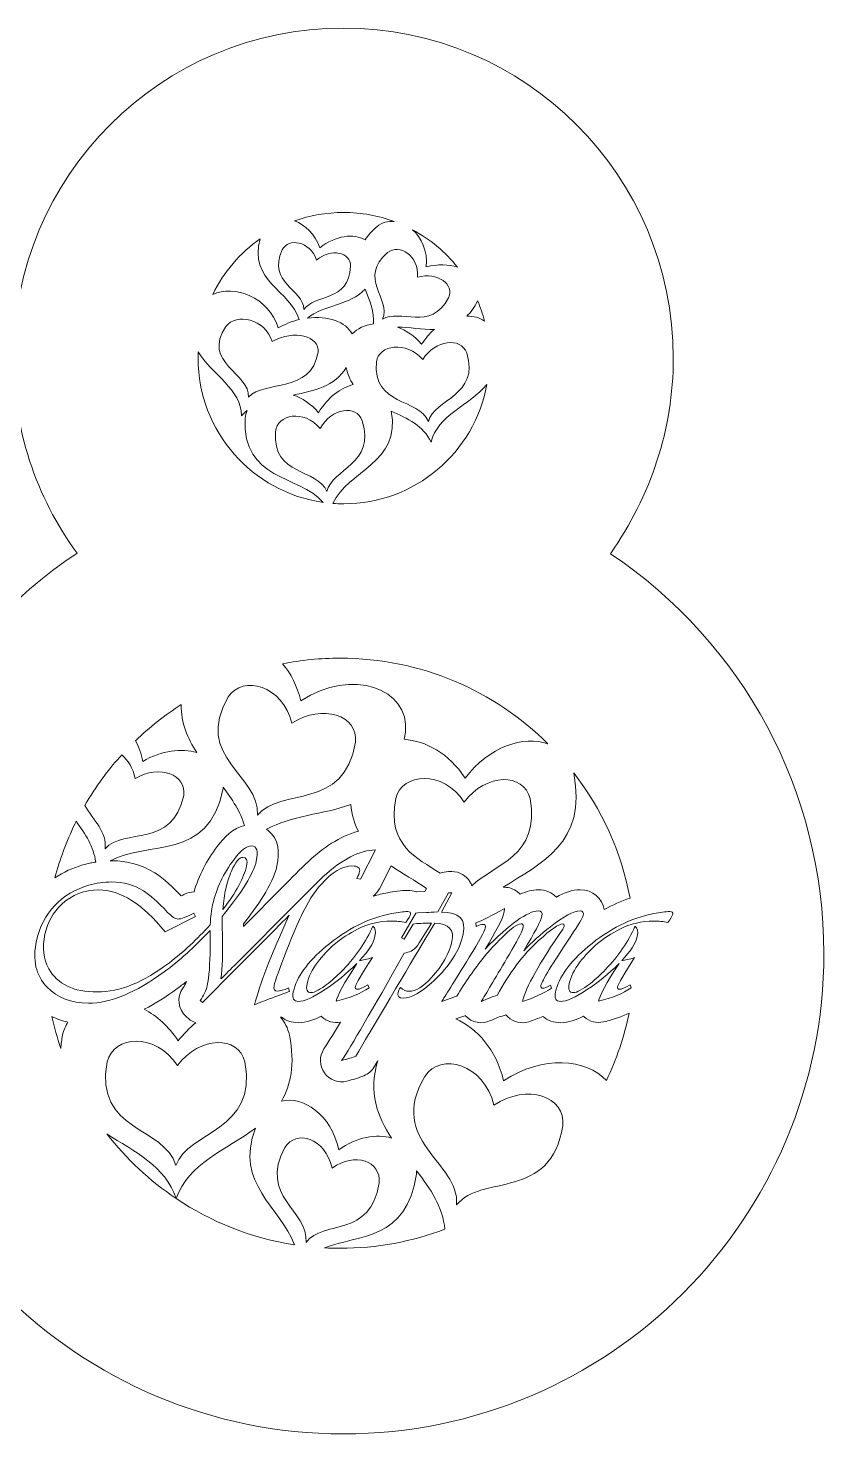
# Model space of a CAD drawing. Header units: centimetres. Extents: x 16.5 to 59, y -12.5 to 20.6.
# Drawn here: x 32.84 to 43.98, y -12.45 to 7.21 of the extents above; entities that cross this region are included whole.
import ezdxf

# ---------------------------------------------------------------- set-up
doc = ezdxf.new("R2010")
doc.units = ezdxf.units.CM
doc.header["$MEASUREMENT"] = 0
doc.layers.add('layer 1', color=7, linetype='Continuous')

msp = doc.modelspace()

# ---------------------------------------------------------------- linework, layer by layer
at = {"layer": 'layer 1', "color": 177, "lineweight": 18}
for points, knots in [([(37.25179, 7.2122), (39.80131, 7.2122), (41.86829, 5.14522), (41.86829, 2.5957), (41.86829, 2.5957), (41.86829, 1.59997), (41.55227, 0.66978), (40.98926, -0.13951), (40.98926, -0.13951), (42.85215, -1.387), (43.97528, -3.47427), (43.97528, -5.72877), (43.97528, -5.72877), (43.97528, -9.44194), (40.96497, -12.45227), (37.25179, -12.45227), (37.25179, -12.45227), (33.5386, -12.45227), (30.5283, -9.44194), (30.5283, -5.72877), (30.5283, -5.72877), (30.5283, -3.46917), (31.65645, -1.37794), (33.52668, -0.13127), (33.52668, -0.13127), (32.94595, 0.66052), (32.63529, 1.61074), (32.63529, 2.5957), (32.63529, 2.5957), (32.63529, 5.14522), (34.70227, 7.2122), (37.25179, 7.2122)], [0, 0, 0, 0, 0.11111111, 0.11111111, 0.11111111, 0.11111111, 0.22222222, 0.22222222, 0.22222222, 0.22222222, 0.33333333, 0.33333333, 0.33333333, 0.33333333, 0.44444444, 0.44444444, 0.44444444, 0.44444444, 0.55555556, 0.55555556, 0.55555556, 0.55555556, 0.66666667, 0.66666667, 0.66666667, 0.66666667, 0.77777778, 0.77777778, 0.77777778, 0.77777778, 1, 1, 1, 1]), ([(37.96316, 4.50762), (37.87881, 4.51508), (37.79475, 4.49379), (37.72296, 4.43835), (37.72296, 4.43835), (37.65127, 4.37466), (37.59753, 4.31251), (37.55802, 4.25161), (37.55802, 4.25161), (37.39886, 4.34011), (37.14214, 4.3161), (36.92519, 4.1378), (36.92519, 4.1378), (36.85419, 4.33753), (36.71419, 4.46318), (36.56862, 4.5142), (36.56862, 4.5142), (36.78362, 4.59132), (37.01526, 4.63345), (37.25679, 4.63345), (37.25679, 4.63345), (37.50514, 4.63345), (37.74309, 4.58898), (37.96316, 4.50762)], [0, 0, 0, 0, 0.14285714, 0.14285714, 0.14285714, 0.14285714, 0.28571429, 0.28571429, 0.28571429, 0.28571429, 0.42857143, 0.42857143, 0.42857143, 0.42857143, 0.57142857, 0.57142857, 0.57142857, 0.57142857, 0.71428571, 0.71428571, 0.71428571, 0.71428571, 1, 1, 1, 1]), ([(38.84909, 3.86725), (38.72482, 3.90631), (38.5732, 3.91288), (38.41287, 3.87126), (38.41287, 3.87126), (38.43231, 4.09757), (38.34547, 4.28104), (38.21927, 4.39215), (38.21927, 4.39215), (38.46321, 4.26114), (38.6774, 4.08195), (38.84909, 3.86725)], [0, 0, 0, 0, 0.25, 0.25, 0.25, 0.25, 0.5, 0.5, 0.5, 0.5, 1, 1, 1, 1]), ([(36.09038, 4.26667), (35.9132, 3.6807), (36.52091, 3.53771), (36.63256, 3.13423), (36.63256, 3.13423), (36.53565, 3.11051), (36.43704, 3.07239), (36.34158, 3.01816), (36.34158, 3.01816), (36.20757, 3.45461), (35.71944, 3.62613), (35.42401, 3.48726), (35.42401, 3.48726), (35.57667, 3.80042), (35.80717, 4.06861), (36.09038, 4.26667)], [0, 0, 0, 0, 0.2, 0.2, 0.2, 0.2, 0.4, 0.4, 0.4, 0.4, 0.6, 0.6, 0.6, 0.6, 1, 1, 1, 1]), ([(36.70066, 3.27391), (36.84358, 3.49794), (37.32915, 3.37023), (37.35391, 3.88024), (37.35391, 3.88024), (37.3537, 4.07627), (37.08585, 4.13866), (36.87813, 3.96797), (36.87813, 3.96797), (36.78298, 4.23566), (36.48349, 4.28396), (36.39473, 4.10917), (36.39473, 4.10917), (36.18653, 3.64294), (36.69114, 3.56599), (36.70066, 3.27391)], [0, 0, 0, 0, 0.2, 0.2, 0.2, 0.2, 0.4, 0.4, 0.4, 0.4, 0.6, 0.6, 0.6, 0.6, 1, 1, 1, 1]), ([(37.80052, 3.14114), (38.04373, 3.29389), (38.4704, 2.96196), (38.72447, 3.43951), (38.72447, 3.43951), (38.81239, 3.62729), (38.57341, 3.80271), (38.28958, 3.72896), (38.28958, 3.72896), (38.31513, 4.02633), (38.03823, 4.20196), (37.87114, 4.07293), (37.87114, 4.07293), (37.45393, 3.71648), (37.92238, 3.42488), (37.80052, 3.14114)], [0, 0, 0, 0, 0.2, 0.2, 0.2, 0.2, 0.4, 0.4, 0.4, 0.4, 0.6, 0.6, 0.6, 0.6, 1, 1, 1, 1]), ([(37.67435, 3.07353), (37.55322, 3.05892), (37.44636, 3.01029), (37.37349, 2.93394), (37.37349, 2.93394), (37.28924, 3.10403), (37.03577, 3.19334), (36.74857, 3.15596), (36.74857, 3.15596), (36.9726, 3.34182), (37.34759, 3.33206), (37.55719, 3.56237), (37.55719, 3.56237), (37.61975, 3.39959), (37.68847, 3.2389), (37.67435, 3.07353)], [0, 0, 0, 0, 0.2, 0.2, 0.2, 0.2, 0.4, 0.4, 0.4, 0.4, 0.6, 0.6, 0.6, 0.6, 1, 1, 1, 1]), ([(39.22762, 3.11521), (39.15869, 3.16165), (39.07315, 3.18406), (38.98081, 3.1828), (38.98081, 3.1828), (39.0337, 3.23711), (39.08371, 3.30617), (39.12992, 3.39398)], [0, 0, 0, 0, 0.33333333, 0.33333333, 0.33333333, 0.33333333, 1, 1, 1, 1]), ([(35.92537, 2.05035), (36.14964, 2.2925), (36.80082, 2.09545), (36.89847, 2.67799), (36.89847, 2.67799), (36.9226, 2.90292), (36.56237, 3.00239), (36.25576, 2.82816), (36.25576, 2.82816), (36.15842, 3.14519), (35.75295, 3.23183), (35.60924, 3.04053), (35.60924, 3.04053), (35.26509, 2.52731), (35.94871, 2.38648), (35.92537, 2.05035)], [0, 0, 0, 0, 0.2, 0.2, 0.2, 0.2, 0.4, 0.4, 0.4, 0.4, 0.6, 0.6, 0.6, 0.6, 1, 1, 1, 1]), ([(38.52602, 2.99719), (38.45994, 2.9409), (38.3987, 2.87199), (38.34641, 2.7905), (38.34641, 2.7905), (38.24661, 2.90687), (38.12922, 2.98516), (38.00939, 3.03032), (38.00939, 3.03032), (38.17757, 3.02819), (38.3551, 2.99248), (38.52602, 2.99719)], [0, 0, 0, 0, 0.25, 0.25, 0.25, 0.25, 0.5, 0.5, 0.5, 0.5, 1, 1, 1, 1]), ([(38.44333, 1.70875), (38.5212, 2.02347), (39.16643, 2.07314), (38.97817, 2.6682), (38.97817, 2.6682), (38.89391, 2.893), (38.54142, 2.85638), (38.36192, 2.57665), (38.36192, 2.57665), (38.13157, 2.84528), (37.74659, 2.77971), (37.71353, 2.54333), (37.71353, 2.54333), (37.65998, 1.92442), (38.30666, 2.03999), (38.44333, 1.70875)], [0, 0, 0, 0, 0.2, 0.2, 0.2, 0.2, 0.4, 0.4, 0.4, 0.4, 0.6, 0.6, 0.6, 0.6, 1, 1, 1, 1]), ([(35.2211, 2.68511), (35.40546, 2.37359), (35.83265, 2.15737), (35.82493, 1.78928), (35.82493, 1.78928), (35.84954, 1.81675), (35.87647, 1.84114), (35.90529, 1.86304), (35.90529, 1.86304), (35.8909, 1.82955), (35.88109, 1.79318), (35.87675, 1.75413), (35.87675, 1.75413), (35.84052, 0.87425), (36.62596, 0.97268), (36.97045, 0.57807), (36.97045, 0.57807), (35.98063, 0.7173), (35.21904, 1.56749), (35.21904, 2.5957), (35.21904, 2.5957), (35.21904, 2.62565), (35.21981, 2.65546), (35.2211, 2.68511)], [0, 0, 0, 0, 0.14285714, 0.14285714, 0.14285714, 0.14285714, 0.28571429, 0.28571429, 0.28571429, 0.28571429, 0.42857143, 0.42857143, 0.42857143, 0.42857143, 0.57142857, 0.57142857, 0.57142857, 0.57142857, 0.71428571, 0.71428571, 0.71428571, 0.71428571, 1, 1, 1, 1]), ([(37.29274, 2.46248), (37.31189, 2.36991), (37.34535, 2.29284), (37.38923, 2.22712), (37.38923, 2.22712), (37.21337, 2.18085), (37.03062, 2.04761), (36.90592, 1.83161), (36.90592, 1.83161), (36.80012, 1.95702), (36.67571, 2.03728), (36.55061, 2.07899), (36.55061, 2.07899), (36.84261, 2.13643), (37.13287, 2.20417), (37.29274, 2.46248)], [0, 0, 0, 0, 0.2, 0.2, 0.2, 0.2, 0.4, 0.4, 0.4, 0.4, 0.6, 0.6, 0.6, 0.6, 1, 1, 1, 1]), ([(38.4795, 1.42128), (38.56491, 1.79333), (39.01866, 1.93629), (39.26128, 2.22751), (39.26128, 2.22751), (39.08796, 1.27786), (38.2565, 0.55795), (37.25679, 0.55795), (37.25679, 0.55795), (37.20563, 0.55795), (37.15489, 0.55985), (37.10468, 0.56358), (37.10468, 0.56358), (37.31247, 1.01652), (38.06069, 1.13284), (37.92137, 1.85507), (37.92137, 1.85507), (38.14927, 1.75067), (38.37478, 1.64764), (38.4795, 1.42128)], [0, 0, 0, 0, 0.16666667, 0.16666667, 0.16666667, 0.16666667, 0.33333333, 0.33333333, 0.33333333, 0.33333333, 0.5, 0.5, 0.5, 0.5, 0.66666667, 0.66666667, 0.66666667, 0.66666667, 1, 1, 1, 1]), ([(37.02227, 0.72825), (37.09063, 1.05139), (37.71141, 1.11507), (37.51736, 1.7193), (37.51736, 1.7193), (37.43141, 1.94728), (37.09245, 1.9028), (36.92541, 1.61342), (36.92541, 1.61342), (36.69771, 1.88328), (36.32806, 1.80859), (36.30122, 1.56643), (36.30122, 1.56643), (36.26272, 0.93295), (36.88351, 1.06396), (37.02227, 0.72825)], [0, 0, 0, 0, 0.2, 0.2, 0.2, 0.2, 0.4, 0.4, 0.4, 0.4, 0.6, 0.6, 0.6, 0.6, 1, 1, 1, 1]), ([(40.11381, -2.79793), (39.77765, -2.6822), (39.29021, -2.83615), (38.95523, -3.27808), (38.95523, -3.27808), (38.72912, -2.92981), (38.40254, -2.75889), (38.10335, -2.73584), (38.10335, -2.73584), (38.10988, -2.7037), (38.11599, -2.67085), (38.12126, -2.63648), (38.12126, -2.63648), (38.18745, -2.02075), (37.3675, -1.73335), (36.65693, -2.19854), (36.65693, -2.19854), (36.60726, -1.98948), (36.51645, -1.81601), (36.40248, -1.68006), (36.40248, -1.68006), (36.66295, -1.62851), (36.93218, -1.60128), (37.20779, -1.60128), (37.20779, -1.60128), (38.34126, -1.60128), (39.36794, -2.05825), (40.11381, -2.79793)], [0, 0, 0, 0, 0.125, 0.125, 0.125, 0.125, 0.25, 0.25, 0.25, 0.25, 0.375, 0.375, 0.375, 0.375, 0.5, 0.5, 0.5, 0.5, 0.625, 0.625, 0.625, 0.625, 0.75, 0.75, 0.75, 0.75, 1, 1, 1, 1]), ([(36.0504, -3.79763), (36.36899, -3.40049), (37.26745, -3.74421), (37.42025, -2.77792), (37.42025, -2.77792), (37.46041, -2.40447), (36.96309, -2.23019), (36.53214, -2.51232), (36.53214, -2.51232), (36.40633, -1.98274), (35.84582, -1.8287), (35.64062, -2.14327), (35.64062, -2.14327), (35.14751, -2.98821), (36.09272, -3.23927), (36.0504, -3.79763)], [0, 0, 0, 0, 0.2, 0.2, 0.2, 0.2, 0.4, 0.4, 0.4, 0.4, 0.6, 0.6, 0.6, 0.6, 1, 1, 1, 1]), ([(35.20296, -2.92229), (34.98928, -2.85974), (34.71095, -2.88855), (34.4455, -3.0459), (34.4455, -3.0459), (34.42486, -2.93782), (34.38981, -2.8411), (34.34435, -2.75635), (34.34435, -2.75635), (34.54013, -2.56761), (34.75447, -2.39801), (34.98447, -2.25068), (34.98447, -2.25068), (34.97954, -2.5087), (35.07349, -2.72379), (35.20296, -2.92229)], [0, 0, 0, 0, 0.2, 0.2, 0.2, 0.2, 0.4, 0.4, 0.4, 0.4, 0.6, 0.6, 0.6, 0.6, 1, 1, 1, 1]), ([(33.91914, -4.26651), (34.18029, -3.96919), (34.866, -4.2672), (35.01811, -3.52221), (35.01811, -3.52221), (35.06222, -3.23362), (34.68209, -3.08107), (34.33772, -3.28519), (34.33772, -3.28519), (34.30995, -3.13978), (34.23921, -3.02828), (34.15174, -2.95485), (34.15174, -2.95485), (34.14194, -2.96565), (34.13219, -2.9765), (34.12249, -2.98739), (34.12249, -2.98739), (33.95533, -3.17021), (33.79058, -3.39181), (33.63422, -3.66356), (33.63422, -3.66356), (33.75829, -3.86784), (33.94666, -4.03882), (33.91914, -4.26651)], [0, 0, 0, 0, 0.14285714, 0.14285714, 0.14285714, 0.14285714, 0.28571429, 0.28571429, 0.28571429, 0.28571429, 0.42857143, 0.42857143, 0.42857143, 0.42857143, 0.57142857, 0.57142857, 0.57142857, 0.57142857, 0.71428571, 0.71428571, 0.71428571, 0.71428571, 1, 1, 1, 1]), ([(38.76952, -4.58727), (38.8771, -4.58727), (38.9695, -4.63987), (39.0244, -4.73239), (39.0244, -4.73239), (39.03472, -4.74979), (39.04317, -4.76767), (39.04974, -4.78586), (39.04974, -4.78586), (39.35862, -4.48364), (40.01583, -4.37297), (39.86421, -3.56595), (39.86421, -3.56595), (39.77702, -3.20255), (39.25272, -3.20543), (38.94314, -3.61385), (38.94314, -3.61385), (38.64824, -3.1596), (38.07147, -3.20255), (37.9843, -3.56595), (37.9843, -3.56595), (37.86009, -4.22698), (38.28469, -4.39278), (38.60746, -4.60941)], [0, 0, 0, 0, 0.14285714, 0.14285714, 0.14285714, 0.14285714, 0.28571429, 0.28571429, 0.28571429, 0.28571429, 0.42857143, 0.42857143, 0.42857143, 0.42857143, 0.57142857, 0.57142857, 0.57142857, 0.57142857, 0.71428571, 0.71428571, 0.71428571, 0.71428571, 1, 1, 1, 1]), ([(39.48946, -4.80656), (39.55073, -4.80263), (39.61236, -4.81862), (39.6678, -4.85435), (39.6678, -4.85435), (39.68984, -4.86857), (39.70943, -4.88496), (39.72641, -4.90315), (39.72641, -4.90315), (39.81203, -4.86449), (39.89762, -4.84111), (39.97985, -4.84111), (39.97985, -4.84111), (40.08386, -4.84111), (40.17138, -4.88005), (40.23274, -4.94302), (40.23274, -4.94302), (40.33936, -4.88406), (40.45346, -4.84111), (40.56477, -4.84111), (40.56477, -4.84111), (40.74411, -4.84111), (40.8758, -4.96058), (40.90284, -5.11857), (40.90284, -5.11857), (41.01795, -5.05419), (41.13801, -4.99949), (41.26304, -4.95628), (41.26304, -4.95628), (41.13994, -4.30647), (40.86449, -3.71057), (40.4753, -3.20703), (40.4753, -3.20703), (40.66319, -4.20357), (40.01538, -4.46321), (39.48946, -4.80656)], [0, 0, 0, 0, 0.1, 0.1, 0.1, 0.1, 0.2, 0.2, 0.2, 0.2, 0.3, 0.3, 0.3, 0.3, 0.4, 0.4, 0.4, 0.4, 0.5, 0.5, 0.5, 0.5, 0.6, 0.6, 0.6, 0.6, 0.7, 0.7, 0.7, 0.7, 0.8, 0.8, 0.8, 0.8, 1, 1, 1, 1]), ([(33.98952, -4.43573), (34.5156, -4.14796), (35.36583, -4.44527), (35.56731, -3.43667), (35.56731, -3.43667), (35.56879, -3.42697), (35.56987, -3.41739), (35.57078, -3.40787), (35.57078, -3.40787), (35.69857, -3.57542), (35.81219, -3.74745), (35.86769, -3.9422), (35.86769, -3.9422), (35.70892, -3.98012), (35.58469, -4.10859), (35.48709, -4.23594), (35.48709, -4.23594), (35.33967, -4.42828), (35.22972, -4.64051), (35.16324, -4.87121), (35.16324, -4.87121), (35.11755, -4.87082), (35.07242, -4.88171), (35.02854, -4.90386), (35.02854, -4.90386), (35.01608, -4.91015), (35.00037, -4.91823), (34.98374, -4.92626), (34.98374, -4.92626), (34.87414, -4.81187), (34.74677, -4.68848), (34.61518, -4.60528), (34.61518, -4.60528), (34.43189, -4.48941), (34.22637, -4.43559), (34.00984, -4.43559), (34.00984, -4.43559), (34.00306, -4.43559), (33.99628, -4.43564), (33.98952, -4.43573)], [0, 0, 0, 0, 0.09090909, 0.09090909, 0.09090909, 0.09090909, 0.18181818, 0.18181818, 0.18181818, 0.18181818, 0.27272727, 0.27272727, 0.27272727, 0.27272727, 0.36363636, 0.36363636, 0.36363636, 0.36363636, 0.45454545, 0.45454545, 0.45454545, 0.45454545, 0.54545455, 0.54545455, 0.54545455, 0.54545455, 0.63636364, 0.63636364, 0.63636364, 0.63636364, 0.72727273, 0.72727273, 0.72727273, 0.72727273, 0.81818182, 0.81818182, 0.81818182, 0.81818182, 1, 1, 1, 1]), ([(36.41218, -4.79401), (36.52724, -4.6787), (36.64455, -4.5536), (36.76414, -4.44364), (36.76414, -4.44364), (36.9607, -4.26291), (37.19859, -4.09126), (37.46189, -4.02055), (37.46189, -4.02055), (37.40749, -3.9137), (37.36964, -3.79132), (37.35459, -3.64769), (37.35459, -3.64769), (36.96924, -3.78957), (36.51783, -3.80232), (36.1774, -3.99528), (36.1774, -3.99528), (36.18327, -3.99927), (36.18905, -4.00344), (36.19473, -4.00781), (36.19473, -4.00781), (36.3537, -4.13023), (36.36291, -4.32629), (36.32343, -4.50572)], [0, 0, 0, 0, 0.14285714, 0.14285714, 0.14285714, 0.14285714, 0.28571429, 0.28571429, 0.28571429, 0.28571429, 0.42857143, 0.42857143, 0.42857143, 0.42857143, 0.57142857, 0.57142857, 0.57142857, 0.57142857, 0.71428571, 0.71428571, 0.71428571, 0.71428571, 1, 1, 1, 1]), ([(33.51521, -3.88365), (33.64306, -4.06174), (33.76072, -4.24158), (33.78672, -4.45291), (33.78672, -4.45291), (33.76375, -4.45651), (33.74089, -4.46068), (33.7181, -4.46542), (33.7181, -4.46542), (33.6871, -4.4723), (33.63859, -4.48401), (33.60799, -4.49301), (33.60799, -4.49301), (33.46708, -4.53439), (33.33553, -4.59418), (33.2164, -4.67385), (33.2164, -4.67385), (33.28537, -4.41236), (33.37934, -4.16102), (33.49563, -3.92256), (33.49563, -3.92256), (33.50214, -3.90949), (33.50867, -3.89652), (33.51521, -3.88365)], [0, 0, 0, 0, 0.14285714, 0.14285714, 0.14285714, 0.14285714, 0.28571429, 0.28571429, 0.28571429, 0.28571429, 0.42857143, 0.42857143, 0.42857143, 0.42857143, 0.57142857, 0.57142857, 0.57142857, 0.57142857, 0.71428571, 0.71428571, 0.71428571, 0.71428571, 1, 1, 1, 1]), ([(35.85271, -5.31867), (35.85271, -5.31867), (35.85324, -5.35413), (35.85324, -5.35413), (35.85324, -5.35413), (35.85324, -5.35413), (36.41218, -4.79401), (36.41218, -4.79401)], [0, 0, 0, 0, 0.33333333, 0.33333333, 0.33333333, 0.33333333, 1, 1, 1, 1]), ([(37.75656, -4.82686), (37.7348, -4.86978), (37.70443, -4.90536), (37.66836, -4.93216), (37.66836, -4.93216), (37.73462, -4.91201), (37.80227, -4.89509), (37.87127, -4.88166), (37.87127, -4.88166), (37.963, -4.86381), (38.05845, -4.85041), (38.15203, -4.85041), (38.15203, -4.85041), (38.19419, -4.85041), (38.23436, -4.85741), (38.27132, -4.87031)], [0, 0, 0, 0, 0.2, 0.2, 0.2, 0.2, 0.4, 0.4, 0.4, 0.4, 0.6, 0.6, 0.6, 0.6, 1, 1, 1, 1]), ([(38.27132, -4.87031), (38.27132, -4.87031), (38.27694, -4.86995), (38.27694, -4.86995), (38.27694, -4.86995), (38.27694, -4.86995), (38.39403, -4.86346), (38.39403, -4.86346), (38.39403, -4.86346), (38.39403, -4.86346), (38.41609, -4.82403), (38.41609, -4.82403)], [0, 0, 0, 0, 0.25, 0.25, 0.25, 0.25, 0.5, 0.5, 0.5, 0.5, 1, 1, 1, 1]), ([(35.05571, -6.61774), (34.93687, -6.51688), (34.91629, -6.34219), (35.00846, -6.2165), (35.00846, -6.2165), (35.02798, -6.18987), (35.04741, -6.15759), (35.05616, -6.12496), (35.05616, -6.12496), (35.01156, -6.16064), (34.96625, -6.19531), (34.92026, -6.22883), (34.92026, -6.22883), (34.77996, -6.33112), (34.62633, -6.43065), (34.46397, -6.51338), (34.46397, -6.51338), (34.6409, -6.60412), (34.80876, -6.74943), (34.94235, -6.95519), (34.94235, -6.95519), (35.01732, -6.85629), (35.09975, -6.77153), (35.18638, -6.7006)], [0, 0, 0, 0, 0.14285714, 0.14285714, 0.14285714, 0.14285714, 0.28571429, 0.28571429, 0.28571429, 0.28571429, 0.42857143, 0.42857143, 0.42857143, 0.42857143, 0.57142857, 0.57142857, 0.57142857, 0.57142857, 0.71428571, 0.71428571, 0.71428571, 0.71428571, 1, 1, 1, 1]), ([(33.39871, -6.69278), (33.32105, -6.67449), (33.24635, -6.64814), (33.17533, -6.61324), (33.17533, -6.61324), (33.20859, -6.7655), (33.25024, -6.9146), (33.29977, -7.06003), (33.29977, -7.06003), (33.30424, -7.00099), (33.31157, -6.93929), (33.32248, -6.87428), (33.32248, -6.87428), (33.33857, -6.80719), (33.36456, -6.74655), (33.39871, -6.69278)], [0, 0, 0, 0, 0.2, 0.2, 0.2, 0.2, 0.4, 0.4, 0.4, 0.4, 0.6, 0.6, 0.6, 0.6, 1, 1, 1, 1]), ([(36.37348, -6.62527), (36.43131, -6.69192), (36.47457, -6.77495), (36.49839, -6.87428), (36.49839, -6.87428), (36.57741, -7.28517), (36.51821, -7.57422), (36.3844, -7.79591), (36.3844, -7.79591), (36.68745, -7.73), (37.07826, -7.97227), (37.18771, -8.48063), (37.18771, -8.48063), (37.44335, -8.29649), (37.71728, -8.25331), (37.92646, -8.31371), (37.92646, -8.31371), (37.72677, -8.01296), (37.59964, -7.67814), (37.73407, -7.2307)], [0, 0, 0, 0, 0.16666667, 0.16666667, 0.16666667, 0.16666667, 0.33333333, 0.33333333, 0.33333333, 0.33333333, 0.5, 0.5, 0.5, 0.5, 0.66666667, 0.66666667, 0.66666667, 0.66666667, 1, 1, 1, 1]), ([(36.94381, -6.61029), (36.84024, -6.66164), (36.72964, -6.70002), (36.62426, -6.70002), (36.62426, -6.70002), (36.52662, -6.70002), (36.44593, -6.67054), (36.38479, -6.62114)], [0, 0, 0, 0, 0.33333333, 0.33333333, 0.33333333, 0.33333333, 1, 1, 1, 1]), ([(37.68315, -7.31781), (37.64903, -7.37619), (37.6028, -7.41647), (37.54028, -7.44224), (37.54028, -7.44224), (37.46409, -7.47368), (37.38168, -7.4969), (37.3019, -7.51729), (37.3019, -7.51729), (37.18078, -7.5483), (37.05937, -7.50384), (36.98691, -7.40197), (36.98691, -7.40197), (36.91445, -7.30009), (36.91226, -7.17083), (36.98125, -7.06657), (36.98125, -7.06657), (37.06135, -6.94557), (37.13719, -6.81801), (37.21128, -6.69121), (37.21128, -6.69121), (37.11569, -6.71071), (37.02331, -6.6846), (36.95115, -6.61734)], [0, 0, 0, 0, 0.14285714, 0.14285714, 0.14285714, 0.14285714, 0.28571429, 0.28571429, 0.28571429, 0.28571429, 0.42857143, 0.42857143, 0.42857143, 0.42857143, 0.57142857, 0.57142857, 0.57142857, 0.57142857, 0.71428571, 0.71428571, 0.71428571, 0.71428571, 1, 1, 1, 1]), ([(38.82712, -6.64664), (39.12251, -6.78193), (39.39095, -7.07567), (39.49457, -7.5119), (39.49457, -7.5119), (40.04365, -7.15242), (40.65278, -7.20697), (40.93246, -7.50927), (40.93246, -7.50927), (41.07436, -7.21302), (41.18195, -6.8972), (41.25009, -6.56695)], [0, 0, 0, 0, 0.25, 0.25, 0.25, 0.25, 0.5, 0.5, 0.5, 0.5, 1, 1, 1, 1]), ([(38.96001, -6.60013), (38.95329, -6.60307), (38.94639, -6.6058), (38.93931, -6.60833), (38.93931, -6.60833), (38.90229, -6.6216), (38.8646, -6.6339), (38.82736, -6.64656)], [0, 0, 0, 0, 0.33333333, 0.33333333, 0.33333333, 0.33333333, 1, 1, 1, 1]), ([(40.61273, -6.61029), (40.50914, -6.66164), (40.39854, -6.70002), (40.29316, -6.70002), (40.29316, -6.70002), (40.19069, -6.70002), (40.1069, -6.66753), (40.04478, -6.61367), (40.04478, -6.61367), (39.98004, -6.64118), (39.91382, -6.66537), (39.84651, -6.68646), (39.84651, -6.68646), (39.74188, -6.71925), (39.63569, -6.69507), (39.55557, -6.62023), (39.55557, -6.62023), (39.54523, -6.61059), (39.53572, -6.60045), (39.52703, -6.58988), (39.52703, -6.58988), (39.51017, -6.59722), (39.49231, -6.6031), (39.47348, -6.60754), (39.47348, -6.60754), (39.41977, -6.62017), (39.35802, -6.64829), (39.30829, -6.67173), (39.30829, -6.67173), (39.1885, -6.72819), (39.05145, -6.70089), (38.96245, -6.60284)], [0, 0, 0, 0, 0.11111111, 0.11111111, 0.11111111, 0.11111111, 0.22222222, 0.22222222, 0.22222222, 0.22222222, 0.33333333, 0.33333333, 0.33333333, 0.33333333, 0.44444444, 0.44444444, 0.44444444, 0.44444444, 0.55555556, 0.55555556, 0.55555556, 0.55555556, 0.66666667, 0.66666667, 0.66666667, 0.66666667, 0.77777778, 0.77777778, 0.77777778, 0.77777778, 1, 1, 1, 1]), ([(41.25009, -6.56695), (41.13542, -6.61967), (41.014, -6.65884), (40.89233, -6.68849), (40.89233, -6.68849), (40.79245, -6.71284), (40.69528, -6.68745), (40.62007, -6.61735)], [0, 0, 0, 0, 0.33333333, 0.33333333, 0.33333333, 0.33333333, 1, 1, 1, 1]), ([(34.90752, -8.69837), (35.07744, -8.20792), (36.05786, -8.23032), (35.87369, -7.25014), (35.87369, -7.25014), (35.78437, -6.87781), (35.24716, -6.88075), (34.92997, -7.29921), (34.92997, -7.29921), (34.62781, -6.83379), (34.03686, -6.87781), (33.94752, -7.25014), (33.94752, -7.25014), (33.76336, -8.23032), (34.75695, -8.14773), (34.90752, -8.69837)], [0, 0, 0, 0, 0.2, 0.2, 0.2, 0.2, 0.4, 0.4, 0.4, 0.4, 0.6, 0.6, 0.6, 0.6, 1, 1, 1, 1]), ([(37.73407, -7.2307), (37.73407, -7.2307), (37.72296, -7.24971), (37.72296, -7.24971), (37.72296, -7.24971), (37.72296, -7.24971), (37.68315, -7.31781), (37.68315, -7.31781)], [0, 0, 0, 0, 0.33333333, 0.33333333, 0.33333333, 0.33333333, 1, 1, 1, 1]), ([(38.83609, -9.24796), (39.18197, -8.8168), (40.15739, -9.18996), (40.32328, -8.1409), (40.32328, -8.1409), (40.36687, -7.73546), (39.82697, -7.54624), (39.3591, -7.85254), (39.3591, -7.85254), (39.22251, -7.27761), (38.61399, -7.11037), (38.39121, -7.45189), (38.39121, -7.45189), (37.85587, -8.36921), (38.88204, -8.64177), (38.83609, -9.24796)], [0, 0, 0, 0, 0.2, 0.2, 0.2, 0.2, 0.4, 0.4, 0.4, 0.4, 0.6, 0.6, 0.6, 0.6, 1, 1, 1, 1]), ([(33.94207, -8.25285), (34.32637, -8.50833), (34.76646, -8.70496), (34.91272, -9.1597), (34.91272, -9.1597), (34.54231, -8.91143), (34.21444, -8.6047), (33.94207, -8.25285)], [0, 0, 0, 0, 0.33333333, 0.33333333, 0.33333333, 0.33333333, 1, 1, 1, 1]), ([(34.91472, -9.161), (35.07762, -8.6697), (35.6109, -8.48231), (36.02139, -8.17625), (36.02139, -8.17625), (35.72487, -8.95547), (36.37453, -9.28278), (36.5684, -9.80692), (36.5684, -9.80692), (35.96373, -9.71284), (35.40249, -9.48753), (34.91472, -9.161)], [0, 0, 0, 0, 0.25, 0.25, 0.25, 0.25, 0.5, 0.5, 0.5, 0.5, 1, 1, 1, 1]), ([(36.73128, -9.77364), (36.96937, -9.45085), (37.63548, -9.71867), (37.75254, -8.93943), (37.75254, -8.93943), (37.78376, -8.63846), (37.415, -8.50308), (37.09385, -8.7344), (37.09385, -8.7344), (37.00235, -8.3094), (36.58657, -8.19094), (36.43298, -8.44614), (36.43298, -8.44614), (36.06358, -9.13106), (36.76476, -9.32381), (36.73128, -9.77364)], [0, 0, 0, 0, 0.2, 0.2, 0.2, 0.2, 0.4, 0.4, 0.4, 0.4, 0.6, 0.6, 0.6, 0.6, 1, 1, 1, 1]), ([(36.98872, -9.85048), (37.47922, -9.65821), (38.13751, -9.75045), (38.27379, -8.8187), (38.27379, -8.8187), (38.27535, -8.80375), (38.27626, -8.78906), (38.27664, -8.77461), (38.27664, -8.77461), (38.47039, -9.02316), (38.64338, -9.27739), (38.67253, -9.58849), (38.67253, -9.58849), (38.21728, -9.76135), (37.72366, -9.85628), (37.20779, -9.85628), (37.20779, -9.85628), (37.13429, -9.85628), (37.06126, -9.85429), (36.98872, -9.85048)], [0, 0, 0, 0, 0.16666667, 0.16666667, 0.16666667, 0.16666667, 0.33333333, 0.33333333, 0.33333333, 0.33333333, 0.5, 0.5, 0.5, 0.5, 0.66666667, 0.66666667, 0.66666667, 0.66666667, 1, 1, 1, 1])]:
    msp.add_open_spline(points, degree=3, knots=knots, dxfattribs=at)
for points in [[(39.12992, 3.39398), (39.12992, 3.39398), (39.13106, 3.39654), (39.13106, 3.39654)], [(39.13106, 3.39654), (39.1698, 3.30595), (39.20218, 3.21199), (39.22762, 3.11521)], [(36.32343, -4.50572), (36.26473, -4.7725), (36.0371, -5.08741), (35.85271, -5.31867)], [(37.92014, -4.5044), (37.92014, -4.5044), (37.75656, -4.82686), (37.75656, -4.82686)], [(38.41609, -4.82403), (38.2559, -4.71437), (38.08111, -4.61642), (37.92014, -4.5044)], [(38.60746, -4.60941), (38.64276, -4.5949), (38.68149, -4.58727), (38.72236, -4.58727)], [(38.72236, -4.58727), (38.72236, -4.58727), (38.76952, -4.58727), (38.76952, -4.58727)], [(35.08792, -6.64509), (35.08792, -6.64509), (35.05571, -6.61774), (35.05571, -6.61774)], [(35.18638, -6.7006), (35.15128, -6.68892), (35.11779, -6.67046), (35.08792, -6.64509)], [(36.38479, -6.62114), (36.38479, -6.62114), (36.37348, -6.62527), (36.37348, -6.62527)], [(36.95115, -6.61734), (36.95115, -6.61734), (36.94381, -6.61029), (36.94381, -6.61029)], [(38.82736, -6.64656), (38.82736, -6.64656), (38.82712, -6.64664), (38.82712, -6.64664)], [(38.96245, -6.60284), (38.96245, -6.60284), (38.96001, -6.60013), (38.96001, -6.60013)], [(40.62007, -6.61735), (40.62007, -6.61735), (40.61273, -6.61029), (40.61273, -6.61029)]]:
    msp.add_open_spline(points, degree=3, dxfattribs=at)
at = {"layer": 'layer 1', "color": 242, "lineweight": 18}
for points, knots in [([(34.75732, -5.4285), (34.44094, -5.03845), (34.13229, -4.84343), (33.83189, -4.84343), (33.83189, -4.84343), (33.62732, -4.84343), (33.45368, -4.9105), (33.31034, -5.04516), (33.31034, -5.04516), (33.19187, -5.15712), (33.11417, -5.29591), (33.07751, -5.46256), (33.07751, -5.46256), (33.03653, -5.64881), (33.05385, -5.80927), (33.12977, -5.94496), (33.12977, -5.94496), (33.2508, -6.16217), (33.4782, -6.27051), (33.81139, -6.27051), (33.81139, -6.27051), (34.12569, -6.27051), (34.46103, -6.1343), (34.8175, -5.86138), (34.8175, -5.86138), (35.01549, -5.71072), (35.20637, -5.53375), (35.38962, -5.33047), (35.38962, -5.33047), (35.39599, -5.218), (35.40722, -5.1241), (35.42356, -5.04981), (35.42356, -5.04981), (35.47385, -4.82125), (35.5734, -4.61023), (35.72234, -4.41624), (35.72234, -4.41624), (35.81856, -4.29034), (35.89845, -4.2274), (35.9625, -4.2274), (35.9625, -4.2274), (36.04146, -4.2274), (36.06539, -4.29912), (36.03395, -4.44203), (36.03395, -4.44203), (35.99627, -4.61332), (35.83684, -4.87078), (35.5563, -5.21387), (35.5563, -5.21387), (35.55569, -5.25721), (35.55688, -5.35111), (35.55997, -5.49506), (35.55997, -5.49506), (35.5658, -5.73033), (35.55908, -5.92793), (35.53917, -6.08839), (35.53917, -6.08839), (35.57931, -6.04814), (35.64231, -5.98521), (35.72769, -5.89955)], [0, 0, 0, 0, 0.0625, 0.0625, 0.0625, 0.0625, 0.125, 0.125, 0.125, 0.125, 0.1875, 0.1875, 0.1875, 0.1875, 0.25, 0.25, 0.25, 0.25, 0.3125, 0.3125, 0.3125, 0.3125, 0.375, 0.375, 0.375, 0.375, 0.4375, 0.4375, 0.4375, 0.4375, 0.5, 0.5, 0.5, 0.5, 0.5625, 0.5625, 0.5625, 0.5625, 0.625, 0.625, 0.625, 0.625, 0.6875, 0.6875, 0.6875, 0.6875, 0.75, 0.75, 0.75, 0.75, 0.8125, 0.8125, 0.8125, 0.8125, 0.875, 0.875, 0.875, 0.875, 1, 1, 1, 1]), ([(36.62199, -5.00337), (36.81302, -4.80989), (36.92737, -4.69639), (36.96476, -4.66182), (36.96476, -4.66182), (37.23487, -4.41365), (37.48015, -4.28725), (37.70003, -4.28312)], [0, 0, 0, 0, 0.33333333, 0.33333333, 0.33333333, 0.33333333, 1, 1, 1, 1]), ([(37.70003, -4.28312), (37.70003, -4.28312), (37.49223, -4.69277), (37.49223, -4.69277), (37.49223, -4.69277), (37.49223, -4.69277), (37.44064, -4.68349), (37.44064, -4.68349)], [0, 0, 0, 0, 0.33333333, 0.33333333, 0.33333333, 0.33333333, 1, 1, 1, 1]), ([(35.56742, -5.11585), (35.75069, -4.87646), (35.86107, -4.67266), (35.89807, -4.50446), (35.89807, -4.50446), (35.9151, -4.42707), (35.89829, -4.38837), (35.84714, -4.38837), (35.84714, -4.38837), (35.7955, -4.38837), (35.74182, -4.45183), (35.68708, -4.57876), (35.68708, -4.57876), (35.65165, -4.66079), (35.62471, -4.74489), (35.60588, -4.83053), (35.60588, -4.83053), (35.5893, -4.90586), (35.57625, -5.0013), (35.56742, -5.11585)], [0, 0, 0, 0, 0.16666667, 0.16666667, 0.16666667, 0.16666667, 0.33333333, 0.33333333, 0.33333333, 0.33333333, 0.5, 0.5, 0.5, 0.5, 0.66666667, 0.66666667, 0.66666667, 0.66666667, 1, 1, 1, 1]), ([(37.44064, -4.68349), (37.46205, -4.63809), (37.47505, -4.6061), (37.47936, -4.58649), (37.47936, -4.58649), (37.49082, -4.53439), (37.4554, -4.50807), (37.37298, -4.50807), (37.37298, -4.50807), (37.23991, -4.50807), (37.09593, -4.59371), (36.94107, -4.76501), (36.94107, -4.76501), (36.84481, -4.87078), (36.75176, -5.01834), (36.66133, -5.2082), (36.66133, -5.2082), (36.61601, -5.30365), (36.54988, -5.46204), (36.46256, -5.68286), (36.46256, -5.68286), (36.35698, -5.95063), (36.29709, -6.11676), (36.28291, -6.18126), (36.28291, -6.18126), (36.27155, -6.23286), (36.28772, -6.25864), (36.33142, -6.25864), (36.33142, -6.25864), (36.36518, -6.25864), (36.41614, -6.24369), (36.48407, -6.21479)], [0, 0, 0, 0, 0.11111111, 0.11111111, 0.11111111, 0.11111111, 0.22222222, 0.22222222, 0.22222222, 0.22222222, 0.33333333, 0.33333333, 0.33333333, 0.33333333, 0.44444444, 0.44444444, 0.44444444, 0.44444444, 0.55555556, 0.55555556, 0.55555556, 0.55555556, 0.66666667, 0.66666667, 0.66666667, 0.66666667, 0.77777778, 0.77777778, 0.77777778, 0.77777778, 1, 1, 1, 1]), ([(35.38704, -5.40993), (35.16645, -5.64519), (34.95259, -5.83867), (34.74565, -5.98933), (34.74565, -5.98933), (34.34464, -6.28187), (33.99115, -6.42839), (33.68528, -6.42839), (33.68528, -6.42839), (33.44545, -6.42839), (33.25211, -6.35255), (33.10535, -6.20035), (33.10535, -6.20035), (32.94861, -6.03938), (32.89996, -5.82268), (32.96, -5.54975), (32.96, -5.54975), (33.00245, -5.35679), (33.08698, -5.19375), (33.21348, -5.06116), (33.21348, -5.06116), (33.34058, -4.92804), (33.49988, -4.83363), (33.6915, -4.7774), (33.6915, -4.7774), (33.79503, -4.74696), (33.9011, -4.73199), (34.00984, -4.73199), (34.00984, -4.73199), (34.17668, -4.73199), (34.3255, -4.77326), (34.45679, -4.85581), (34.45679, -4.85581), (34.54258, -4.9105), (34.65511, -5.0106), (34.7938, -5.1566), (34.7938, -5.1566), (34.85256, -5.21903), (34.90124, -5.2505), (34.93998, -5.2505), (34.93998, -5.2505), (34.9802, -5.2505), (35.05374, -5.22316), (35.1621, -5.16847)], [0, 0, 0, 0, 0.08333333, 0.08333333, 0.08333333, 0.08333333, 0.16666667, 0.16666667, 0.16666667, 0.16666667, 0.25, 0.25, 0.25, 0.25, 0.33333333, 0.33333333, 0.33333333, 0.33333333, 0.41666667, 0.41666667, 0.41666667, 0.41666667, 0.5, 0.5, 0.5, 0.5, 0.58333333, 0.58333333, 0.58333333, 0.58333333, 0.66666667, 0.66666667, 0.66666667, 0.66666667, 0.75, 0.75, 0.75, 0.75, 0.83333333, 0.83333333, 0.83333333, 0.83333333, 1, 1, 1, 1]), ([(38.57341, -5.14989), (38.57341, -5.14989), (38.72236, -4.88367), (38.72236, -4.88367), (38.72236, -4.88367), (38.72236, -4.88367), (38.76952, -4.88367), (38.76952, -4.88367)], [0, 0, 0, 0, 0.33333333, 0.33333333, 0.33333333, 0.33333333, 1, 1, 1, 1]), ([(39.10541, -5.30467), (39.1962, -5.27114), (39.33012, -5.20407), (39.50718, -5.10346), (39.50718, -5.10346), (39.50506, -5.12668), (39.50212, -5.1468), (39.49838, -5.16383), (39.49838, -5.16383), (39.48022, -5.24638), (39.3926, -5.41663), (39.23478, -5.67358), (39.23478, -5.67358), (39.58306, -5.31603), (39.83138, -5.13751), (39.97984, -5.13751), (39.97984, -5.13751), (40.02354, -5.13751), (40.04005, -5.16177), (40.02949, -5.20975), (40.02949, -5.20975), (40.01349, -5.28249), (39.92891, -5.44347), (39.77617, -5.69318), (39.77617, -5.69318), (39.88599, -5.57761), (40.01044, -5.46565), (40.14996, -5.35731), (40.14996, -5.35731), (40.33811, -5.21078), (40.47638, -5.13751), (40.56477, -5.13751), (40.56477, -5.13751), (40.60348, -5.13751), (40.61831, -5.15815), (40.60924, -5.19942), (40.60924, -5.19942), (40.60288, -5.22832), (40.54479, -5.32532), (40.43483, -5.48887), (40.43483, -5.48887), (40.17084, -5.88304), (40.03133, -6.11315), (40.01692, -6.17867), (40.01692, -6.17867), (40.01125, -6.20447), (40.0212, -6.21789), (40.04604, -6.21789), (40.04604, -6.21789), (40.0649, -6.21789), (40.09974, -6.20396), (40.15144, -6.17662)], [0, 0, 0, 0, 0.07142857, 0.07142857, 0.07142857, 0.07142857, 0.14285714, 0.14285714, 0.14285714, 0.14285714, 0.21428571, 0.21428571, 0.21428571, 0.21428571, 0.28571429, 0.28571429, 0.28571429, 0.28571429, 0.35714286, 0.35714286, 0.35714286, 0.35714286, 0.42857143, 0.42857143, 0.42857143, 0.42857143, 0.5, 0.5, 0.5, 0.5, 0.57142857, 0.57142857, 0.57142857, 0.57142857, 0.64285714, 0.64285714, 0.64285714, 0.64285714, 0.71428571, 0.71428571, 0.71428571, 0.71428571, 0.78571429, 0.78571429, 0.78571429, 0.78571429, 0.85714286, 0.85714286, 0.85714286, 0.85714286, 1, 1, 1, 1]), ([(35.1621, -5.16847), (35.1621, -5.16847), (35.18217, -5.21491), (35.18217, -5.21491), (35.18217, -5.21491), (35.18217, -5.21491), (34.75732, -5.4285), (34.75732, -5.4285)], [0, 0, 0, 0, 0.33333333, 0.33333333, 0.33333333, 0.33333333, 1, 1, 1, 1]), ([(36.49934, -6.26278), (36.45598, -6.27928), (36.37281, -6.30972), (36.24911, -6.35513), (36.24911, -6.35513), (36.15252, -6.39021), (36.07211, -6.42168), (36.00877, -6.45007), (36.00877, -6.45007), (36.07957, -6.16888), (36.24091, -5.75148), (36.49391, -5.19737), (36.49391, -5.19737), (36.2377, -5.45688), (35.98777, -5.70814), (35.74525, -5.95063)], [0, 0, 0, 0, 0.2, 0.2, 0.2, 0.2, 0.4, 0.4, 0.4, 0.4, 0.6, 0.6, 0.6, 0.6, 1, 1, 1, 1]), ([(37.61189, -6.2117), (37.49238, -6.29218), (37.33951, -6.35513), (37.15325, -6.40053), (37.15325, -6.40053), (37.16688, -6.32056), (37.26268, -6.14463), (37.44057, -5.87325), (37.44057, -5.87325), (37.2926, -6.0177), (37.14599, -6.13792), (37.00086, -6.23336), (37.00086, -6.23336), (36.82841, -6.34687), (36.70271, -6.40363), (36.62426, -6.40363), (36.62426, -6.40363), (36.55623, -6.40363), (36.53235, -6.35874), (36.55199, -6.26949), (36.55199, -6.26949), (36.59738, -6.06311), (36.74907, -5.85209), (37.00717, -5.63591), (37.00717, -5.63591), (37.30076, -5.3893), (37.60779, -5.23503), (37.92789, -5.1726), (37.92789, -5.1726), (38.01604, -5.15558), (38.09097, -5.1468), (38.15204, -5.1468), (38.15204, -5.1468), (38.18382, -5.1468), (38.1971, -5.15867), (38.19176, -5.18292), (38.19176, -5.18292), (38.18688, -5.20511), (38.16457, -5.24328), (38.12447, -5.29694), (38.12447, -5.29694), (38.06004, -5.28508), (37.99289, -5.27889), (37.92188, -5.27889), (37.92188, -5.27889), (37.76001, -5.27889), (37.60266, -5.31706), (37.45003, -5.39239), (37.45003, -5.39239), (37.2248, -5.50435), (37.03759, -5.66016), (36.88901, -5.85931), (36.88901, -5.85931), (36.8134, -5.96146), (36.76513, -6.05898), (36.74447, -6.15288), (36.74447, -6.15288), (36.72586, -6.2375), (36.74535, -6.2798), (36.80245, -6.2798), (36.80245, -6.2798), (36.85111, -6.2798), (36.92966, -6.23646), (37.03911, -6.14979), (37.03911, -6.14979), (37.11311, -6.09096), (37.18441, -6.02648), (37.25198, -5.95631), (37.25198, -5.95631), (37.43332, -5.76851), (37.57005, -5.56677), (37.66341, -5.35008), (37.66341, -5.35008), (37.69933, -5.3764), (37.70974, -5.42386), (37.69477, -5.49196), (37.69477, -5.49196), (37.67274, -5.59206), (37.60033, -5.70453), (37.47768, -5.83093), (37.47768, -5.83093), (37.52305, -5.82784), (37.58322, -5.81391), (37.65856, -5.78966), (37.65856, -5.78966), (37.50818, -6.02184), (37.42901, -6.15598), (37.42106, -6.19209), (37.42106, -6.19209), (37.41505, -6.21944), (37.425, -6.23286), (37.45132, -6.23286), (37.45132, -6.23286), (37.47068, -6.23286), (37.51831, -6.21273), (37.5947, -6.17248)], [0, 0, 0, 0, 0.04, 0.04, 0.04, 0.04, 0.08, 0.08, 0.08, 0.08, 0.12, 0.12, 0.12, 0.12, 0.16, 0.16, 0.16, 0.16, 0.2, 0.2, 0.2, 0.2, 0.24, 0.24, 0.24, 0.24, 0.28, 0.28, 0.28, 0.28, 0.32, 0.32, 0.32, 0.32, 0.36, 0.36, 0.36, 0.36, 0.4, 0.4, 0.4, 0.4, 0.44, 0.44, 0.44, 0.44, 0.48, 0.48, 0.48, 0.48, 0.52, 0.52, 0.52, 0.52, 0.56, 0.56, 0.56, 0.56, 0.6, 0.6, 0.6, 0.6, 0.64, 0.64, 0.64, 0.64, 0.68, 0.68, 0.68, 0.68, 0.72, 0.72, 0.72, 0.72, 0.76, 0.76, 0.76, 0.76, 0.8, 0.8, 0.8, 0.8, 0.84, 0.84, 0.84, 0.84, 0.88, 0.88, 0.88, 0.88, 0.92, 0.92, 0.92, 0.92, 1, 1, 1, 1]), ([(37.42726, -7.16824), (37.37975, -7.18784), (37.31315, -7.20848), (37.22843, -7.23015), (37.22843, -7.23015), (37.35784, -7.03461), (37.64968, -6.53416), (38.10432, -5.7293), (38.10432, -5.7293), (38.17858, -5.71227), (38.2312, -5.68751), (38.26191, -5.65397), (38.26191, -5.65397), (38.29252, -5.62095), (38.36599, -5.5059), (38.48322, -5.30933), (38.48322, -5.30933), (38.46459, -5.30829), (38.45228, -5.30778), (38.44533, -5.30778), (38.44533, -5.30778), (38.37035, -5.30778), (38.29744, -5.3119), (38.227, -5.32067)], [0, 0, 0, 0, 0.14285714, 0.14285714, 0.14285714, 0.14285714, 0.28571429, 0.28571429, 0.28571429, 0.28571429, 0.42857143, 0.42857143, 0.42857143, 0.42857143, 0.57142857, 0.57142857, 0.57142857, 0.57142857, 0.71428571, 0.71428571, 0.71428571, 0.71428571, 1, 1, 1, 1]), ([(38.62311, -5.15196), (38.87187, -5.15196), (38.97414, -5.2536), (38.9293, -5.4574), (38.9293, -5.4574), (38.87834, -5.68905), (38.74083, -5.90781), (38.51729, -6.11367), (38.51729, -6.11367), (38.34102, -6.27619), (38.19807, -6.35719), (38.08833, -6.35719), (38.08833, -6.35719), (38.02925, -6.35719), (38.00547, -6.32985), (38.0175, -6.27516), (38.0175, -6.27516), (38.0217, -6.25607), (38.03292, -6.2344), (38.05067, -6.21015), (38.05067, -6.21015), (38.09283, -6.2442), (38.13129, -6.26123), (38.16654, -6.26123), (38.16654, -6.26123), (38.26536, -6.26123), (38.37228, -6.19725), (38.48744, -6.06878), (38.48744, -6.06878), (38.64082, -5.89749), (38.73542, -5.7293), (38.77163, -5.56471), (38.77163, -5.56471), (38.80761, -5.40116), (38.72776, -5.315), (38.53134, -5.30726), (38.53134, -5.30726), (38.34373, -5.61837), (37.98873, -6.21634), (37.46707, -7.10014)], [0, 0, 0, 0, 0.09090909, 0.09090909, 0.09090909, 0.09090909, 0.18181818, 0.18181818, 0.18181818, 0.18181818, 0.27272727, 0.27272727, 0.27272727, 0.27272727, 0.36363636, 0.36363636, 0.36363636, 0.36363636, 0.45454545, 0.45454545, 0.45454545, 0.45454545, 0.54545455, 0.54545455, 0.54545455, 0.54545455, 0.63636364, 0.63636364, 0.63636364, 0.63636364, 0.72727273, 0.72727273, 0.72727273, 0.72727273, 0.81818182, 0.81818182, 0.81818182, 0.81818182, 1, 1, 1, 1]), ([(38.227, -5.32067), (38.227, -5.32067), (38.10444, -5.53014), (38.10444, -5.53014), (38.10444, -5.53014), (38.10444, -5.53014), (38.06782, -5.51157), (38.06782, -5.51157), (38.06782, -5.51157), (38.06782, -5.51157), (38.26843, -5.16847), (38.26843, -5.16847), (38.26843, -5.16847), (38.26843, -5.16847), (38.29333, -5.16589), (38.29333, -5.16589), (38.29333, -5.16589), (38.29333, -5.16589), (38.41446, -5.15919), (38.41446, -5.15919)], [0, 0, 0, 0, 0.16666667, 0.16666667, 0.16666667, 0.16666667, 0.33333333, 0.33333333, 0.33333333, 0.33333333, 0.5, 0.5, 0.5, 0.5, 0.66666667, 0.66666667, 0.66666667, 0.66666667, 1, 1, 1, 1]), ([(41.28079, -6.2117), (41.16129, -6.29218), (41.00842, -6.35513), (40.82216, -6.40053), (40.82216, -6.40053), (40.83578, -6.32056), (40.93158, -6.14463), (41.10947, -5.87325), (41.10947, -5.87325), (40.96149, -6.0177), (40.81488, -6.13792), (40.66975, -6.23336), (40.66975, -6.23336), (40.49732, -6.34687), (40.37162, -6.40363), (40.29316, -6.40363), (40.29316, -6.40363), (40.22514, -6.40363), (40.20125, -6.35874), (40.22088, -6.26949), (40.22088, -6.26949), (40.26629, -6.06311), (40.41798, -5.85209), (40.67607, -5.63591), (40.67607, -5.63591), (40.96966, -5.3893), (41.27669, -5.23503), (41.59679, -5.1726), (41.59679, -5.1726), (41.68493, -5.15558), (41.75986, -5.1468), (41.82094, -5.1468), (41.82094, -5.1468), (41.85272, -5.1468), (41.86599, -5.15867), (41.86066, -5.18292), (41.86066, -5.18292), (41.85577, -5.20511), (41.83348, -5.24328), (41.79336, -5.29694), (41.79336, -5.29694), (41.72895, -5.28508), (41.66179, -5.27889), (41.59079, -5.27889), (41.59079, -5.27889), (41.42891, -5.27889), (41.27155, -5.31706), (41.11894, -5.39239), (41.11894, -5.39239), (40.89369, -5.50435), (40.70648, -5.66016), (40.5579, -5.85931), (40.5579, -5.85931), (40.4823, -5.96146), (40.43403, -6.05898), (40.41338, -6.15288), (40.41338, -6.15288), (40.39476, -6.2375), (40.41425, -6.2798), (40.47135, -6.2798), (40.47135, -6.2798), (40.52, -6.2798), (40.59857, -6.23646), (40.708, -6.14979), (40.708, -6.14979), (40.78202, -6.09096), (40.85331, -6.02648), (40.92088, -5.95631), (40.92088, -5.95631), (41.10223, -5.76851), (41.23896, -5.56677), (41.33231, -5.35008), (41.33231, -5.35008), (41.36823, -5.3764), (41.37865, -5.42386), (41.36366, -5.49196), (41.36366, -5.49196), (41.34164, -5.59206), (41.26923, -5.70453), (41.14658, -5.83093), (41.14658, -5.83093), (41.19195, -5.82784), (41.25212, -5.81391), (41.32746, -5.78966), (41.32746, -5.78966), (41.17708, -6.02184), (41.09791, -6.15598), (41.08996, -6.19209), (41.08996, -6.19209), (41.08394, -6.21944), (41.09391, -6.23286), (41.12021, -6.23286), (41.12021, -6.23286), (41.13959, -6.23286), (41.18722, -6.21273), (41.2636, -6.17248)], [0, 0, 0, 0, 0.04, 0.04, 0.04, 0.04, 0.08, 0.08, 0.08, 0.08, 0.12, 0.12, 0.12, 0.12, 0.16, 0.16, 0.16, 0.16, 0.2, 0.2, 0.2, 0.2, 0.24, 0.24, 0.24, 0.24, 0.28, 0.28, 0.28, 0.28, 0.32, 0.32, 0.32, 0.32, 0.36, 0.36, 0.36, 0.36, 0.4, 0.4, 0.4, 0.4, 0.44, 0.44, 0.44, 0.44, 0.48, 0.48, 0.48, 0.48, 0.52, 0.52, 0.52, 0.52, 0.56, 0.56, 0.56, 0.56, 0.6, 0.6, 0.6, 0.6, 0.64, 0.64, 0.64, 0.64, 0.68, 0.68, 0.68, 0.68, 0.72, 0.72, 0.72, 0.72, 0.76, 0.76, 0.76, 0.76, 0.8, 0.8, 0.8, 0.8, 0.84, 0.84, 0.84, 0.84, 0.88, 0.88, 0.88, 0.88, 0.92, 0.92, 0.92, 0.92, 1, 1, 1, 1]), ([(39.20711, -6.36132), (39.28681, -6.22924), (39.42095, -6.00326), (39.60961, -5.68286), (39.60961, -5.68286), (39.70369, -5.51931), (39.75659, -5.41199), (39.76794, -5.3604), (39.76794, -5.3604), (39.77429, -5.33151), (39.76456, -5.31706), (39.73825, -5.31706), (39.73825, -5.31706), (39.68959, -5.31706), (39.59994, -5.38155), (39.46865, -5.51105), (39.46865, -5.51105), (39.37107, -5.60702), (39.29082, -5.69422), (39.22778, -5.77315), (39.22778, -5.77315), (39.08472, -5.95167), (38.95498, -6.1374), (38.83926, -6.32933), (38.83926, -6.32933), (38.83064, -6.33242), (38.79526, -6.3443), (38.7319, -6.36596), (38.7319, -6.36596), (38.69973, -6.37679), (38.66461, -6.38969), (38.62778, -6.40363), (38.62778, -6.40363), (38.66848, -6.34275), (38.79719, -6.13689), (39.01414, -5.78502), (39.01414, -5.78502), (39.15144, -5.56265), (39.22559, -5.42644), (39.23672, -5.37588), (39.23672, -5.37588), (39.2441, -5.34234), (39.23382, -5.32583), (39.20702, -5.32583), (39.20702, -5.32583), (39.18665, -5.32583), (39.15482, -5.33512), (39.11212, -5.35318)], [0, 0, 0, 0, 0.07692308, 0.07692308, 0.07692308, 0.07692308, 0.15384615, 0.15384615, 0.15384615, 0.15384615, 0.23076923, 0.23076923, 0.23076923, 0.23076923, 0.30769231, 0.30769231, 0.30769231, 0.30769231, 0.38461538, 0.38461538, 0.38461538, 0.38461538, 0.46153846, 0.46153846, 0.46153846, 0.46153846, 0.53846154, 0.53846154, 0.53846154, 0.53846154, 0.61538462, 0.61538462, 0.61538462, 0.61538462, 0.69230769, 0.69230769, 0.69230769, 0.69230769, 0.76923077, 0.76923077, 0.76923077, 0.76923077, 0.84615385, 0.84615385, 0.84615385, 0.84615385, 1, 1, 1, 1]), ([(40.16604, -6.21634), (40.04523, -6.29373), (39.90935, -6.35616), (39.75789, -6.40363), (39.75789, -6.40363), (39.8058, -6.20396), (39.99351, -5.86757), (40.32066, -5.39394), (40.32066, -5.39394), (40.33212, -5.37795), (40.33843, -5.36505), (40.34036, -5.35627), (40.34036, -5.35627), (40.34569, -5.33202), (40.33849, -5.31964), (40.31813, -5.31964), (40.31813, -5.31964), (40.2655, -5.31964), (40.15462, -5.39704), (39.98464, -5.5513), (39.98464, -5.5513), (39.76555, -5.75044), (39.57269, -6.00635), (39.4056, -6.31902), (39.4056, -6.31902), (39.34643, -6.33294), (39.27166, -6.36132), (39.18191, -6.40363)], [0, 0, 0, 0, 0.125, 0.125, 0.125, 0.125, 0.25, 0.25, 0.25, 0.25, 0.375, 0.375, 0.375, 0.375, 0.5, 0.5, 0.5, 0.5, 0.625, 0.625, 0.625, 0.625, 0.75, 0.75, 0.75, 0.75, 1, 1, 1, 1]), ([(35.2475, -6.39176), (35.29857, -6.32211), (35.33188, -6.25194), (35.34732, -6.18177), (35.34732, -6.18177), (35.37354, -6.06259), (35.38692, -5.88665), (35.38709, -5.65345)], [0, 0, 0, 0, 0.33333333, 0.33333333, 0.33333333, 0.33333333, 1, 1, 1, 1]), ([(35.74525, -5.95063), (35.74525, -5.95063), (35.27972, -6.41911), (35.27972, -6.41911), (35.27972, -6.41911), (35.27972, -6.41911), (35.2475, -6.39176), (35.2475, -6.39176)], [0, 0, 0, 0, 0.33333333, 0.33333333, 0.33333333, 0.33333333, 1, 1, 1, 1])]:
    msp.add_open_spline(points, degree=3, knots=knots, dxfattribs=at)
for points in [[(38.76952, -4.88367), (38.76952, -4.88367), (38.62311, -5.15196), (38.62311, -5.15196)], [(35.72769, -5.89955), (35.72769, -5.89955), (36.62199, -5.00337), (36.62199, -5.00337)], [(38.41446, -5.15919), (38.44747, -5.15815), (38.50077, -5.15506), (38.57341, -5.14989)], [(39.11212, -5.35318), (39.11212, -5.35318), (39.10541, -5.30467), (39.10541, -5.30467)], [(35.38709, -5.65345), (35.38709, -5.65345), (35.38704, -5.40993), (35.38704, -5.40993)], [(36.48407, -6.21479), (36.48407, -6.21479), (36.49934, -6.26278), (36.49934, -6.26278)], [(37.5947, -6.17248), (37.5947, -6.17248), (37.61189, -6.2117), (37.61189, -6.2117)], [(40.15144, -6.17662), (40.15144, -6.17662), (40.16604, -6.21634), (40.16604, -6.21634)], [(41.2636, -6.17248), (41.2636, -6.17248), (41.28079, -6.2117), (41.28079, -6.2117)], [(39.18191, -6.40363), (39.18191, -6.40363), (39.20711, -6.36132), (39.20711, -6.36132)], [(37.46707, -7.10014), (37.46707, -7.10014), (37.42726, -7.16824), (37.42726, -7.16824)]]:
    msp.add_open_spline(points, degree=3, dxfattribs=at)

doc.saveas('drawing.dxf')
